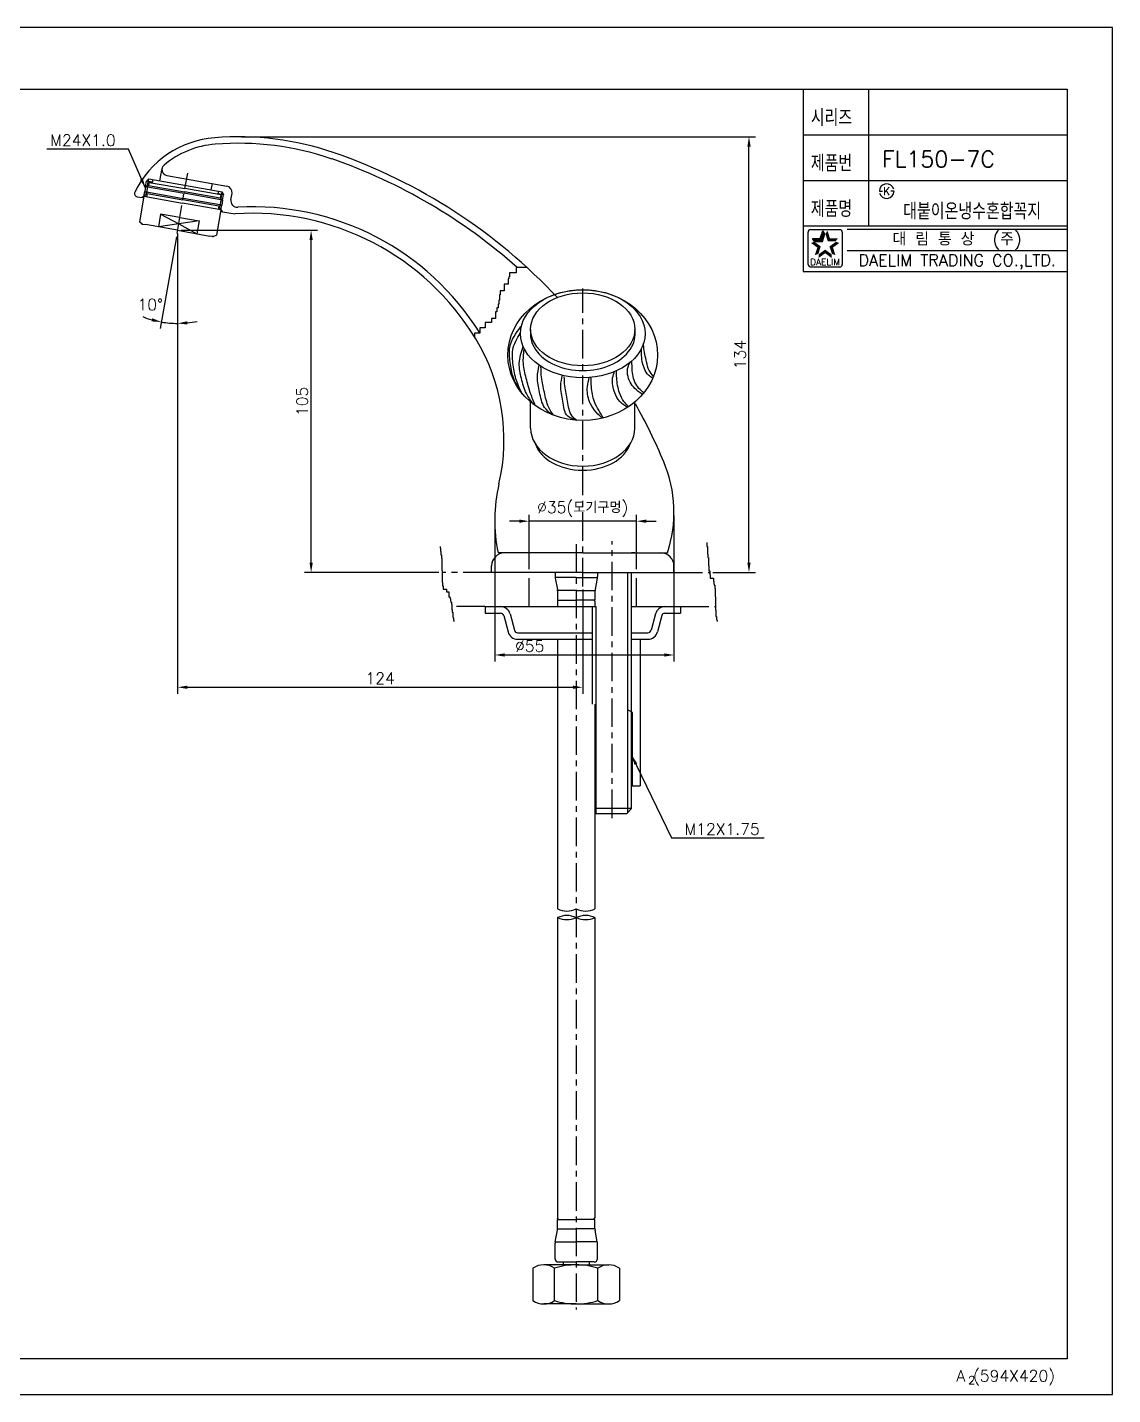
# Model space of a CAD drawing. Extents: x -3878 to -3284, y -1718 to -1298.
# Drawn here: x -3617.1 to -3283.8, y -1717.8 to -1297.8 of the extents above; entities that cross this region are included whole.
import ezdxf
from ezdxf.enums import TextEntityAlignment as Align

# ---------------------------------------------------------------- set-up
doc = ezdxf.new("R2010")
doc.units = 0
doc.header["$LTSCALE"] = 7
doc.linetypes.add('CENTER', pattern=[2, 1.25, -0.25, 0.25, -0.25])
doc.layers.get('0').update_dxf_attribs({"color": 2, "linetype": 'CONTINUOUS'})
for name, color, linetype in [('CL', 1, 'CENTER'), ('D', 2, 'CONTINUOUS'), ('DIM', 2, 'CONTINUOUS'), ('DWG', 7, 'CONTINUOUS'), ('TXT', 4, 'CONTINUOUS')]:
    doc.layers.add(name, color=color, linetype=linetype)
doc.styles.add('GHS', font='ROMANS.shx', dxfattribs={"bigfont": 'GHS.shx'})
doc.styles.add('ROMANS', font='romans', dxfattribs={"bigfont": 'GHS.shx'})
doc.dimstyles.get("Standard").update_dxf_attribs({"dimtxt": 0.18, "dimasz": 0.18, "dimexe": 0.18, "dimexo": 0.0625, "dimgap": 0.09, "dimtad": 0, "dimtih": 1, "dimtoh": 1, "dimdec": 4, "dimzin": 0, "dimdsep": 46, "dimtxsty": 'Standard', "dimcen": 0.09, "dimadec": 0, "dimazin": 0, "dimtfac": 1, "dimtdec": 4, "dimtofl": 0, "dimtmove": 0, "dimatfit": 3, "dimfxl": 0, "dimtolj": 1, "dimtzin": 0, "dimarcsym": 0})

# ---------------------------------------------------------------- blocks, each defined once
blk = doc.blocks.new('BORDER')
for p, q in [((1, 1), (0, 1)), ((1, 0), (1, 1)), ((0, 0), (1, 0))]:
    blk.add_line(p, q)

msp = doc.modelspace()

# ---------------------------------------------------------------- linework, layer by layer
at = {"color": 7}
for p, q in [((-3378.84, -1316.77), (-3378.84, -1372.77)), ((-3358.84, -1316.77), (-3358.84, -1358.77)), ((-3378.84, -1330.77), (-3297.84, -1330.77)), ((-3378.84, -1344.77), (-3297.84, -1344.77)), ((-3378.84, -1358.77), (-3297.84, -1358.77)), ((-3378.84, -1372.77), (-3297.84, -1372.77))]:
    msp.add_line(p, q, dxfattribs=at)
at = {"color": 2, "linetype": 'Continuous'}
for p, q in [((-3377.36, -1370.64), (-3377.36, -1360.64)), ((-3376.61, -1359.89), (-3367.61, -1359.89)), ((-3366.86, -1360.64), (-3366.86, -1370.64)), ((-3365.34, -1359.77), (-3297.84, -1359.77)), ((-3365.34, -1366.27), (-3297.84, -1366.27)), ((-3367.61, -1371.39), (-3376.36, -1371.39))]:
    msp.add_line(p, q, dxfattribs=at)
at = {"color": 2}
for p, q in [((-3373.6, -1362.59), (-3372.85, -1360.28)), ((-3372.19, -1361.2), (-3372.85, -1360.28)), ((-3375.36, -1363.51), (-3376.02, -1362.59)), ((-3376.02, -1362.59), (-3373.6, -1362.59)), ((-3375.36, -1363.51), (-3372.93, -1363.51)), ((-3372.93, -1363.51), (-3372.19, -1361.2))]:
    msp.add_line(p, q, dxfattribs=at)
at = {"color": 7, "linetype": 'Continuous'}
for p, q in [((-3455.17, -1688.9), (-3455.17, -1678.9)), ((-3441.89, -1688.9), (-3441.89, -1678.9))]:
    msp.add_line(p, q, dxfattribs=at)
at = {"color": 2, "linetype": 'Continuous'}
for centre, radius, start, end in [((-3376.61, -1360.64), 0.75, 90, 180), ((-3367.61, -1360.64), 0.75, 0, 90), ((-3376.49, -1370.51), 0.884, 188.1301, 278.1301), ((-3367.61, -1370.64), 0.75, 270, 0), ((-3451.4, -1562.42), 6.79, 244.9506, 295.0494), ((-3451.4, -1577.38), 6.79, 64.9506, 115.0494), ((-3445.65, -1562.42), 6.79, 244.9506, 295.0494), ((-3445.65, -1577.38), 6.79, 64.9506, 115.0494), ((-3451.4, -1565.08), 6.79, 244.9506, 295.0494), ((-3445.65, -1565.08), 6.79, 244.9506, 295.0494)]:
    msp.add_arc(centre, radius, start, end, dxfattribs=at)
at = {"color": 7, "linetype": 'Continuous'}
for centre, radius, start, end in [((-3458.49, -1683.91), 6.01, 56.4726, 123.5274), ((-3448.53, -1700.44), 22.54, 90, 107.1302), ((-3448.53, -1700.44), 22.54, 72.8698, 90), ((-3438.57, -1683.91), 6.01, 56.4726, 123.5274), ((-3458.49, -1683.89), 6.01, 236.4726, 303.5274), ((-3448.53, -1667.35), 22.54, 252.8698, 270), ((-3448.53, -1667.35), 22.54, 270, 287.1302), ((-3438.57, -1683.89), 6.01, 236.4726, 303.5274)]:
    msp.add_arc(centre, radius, start, end, dxfattribs=at)
at = {"color": 2}
for points in [[(-3373.6, -1362.59), (-3372.93, -1363.51), (-3372.85, -1360.28), (-3372.19, -1361.2)], [(-3371.37, -1360.28), (-3372.04, -1361.2), (-3370.62, -1362.59), (-3371.29, -1363.51)], [(-3374.52, -1365.42), (-3373.44, -1365.07), (-3376.48, -1364), (-3375.41, -1363.65)], [(-3376.02, -1362.59), (-3375.36, -1363.51), (-3373.6, -1362.59), (-3372.93, -1363.51)], [(-3370.62, -1362.59), (-3371.29, -1363.51), (-3368.2, -1362.59), (-3368.86, -1363.51)], [(-3367.74, -1364), (-3368.82, -1363.65), (-3369.7, -1365.42), (-3370.78, -1365.07)], [(-3375.27, -1367.73), (-3374.19, -1367.38), (-3374.52, -1365.42), (-3373.44, -1365.07)], [(-3372.11, -1367.17), (-3372.11, -1366.04), (-3374.07, -1368.6), (-3374.07, -1367.47)], [(-3370.15, -1368.6), (-3370.15, -1367.47), (-3372.11, -1367.17), (-3372.11, -1366.04)], [(-3369.7, -1365.42), (-3370.78, -1365.07), (-3368.95, -1367.73), (-3370.03, -1367.38)]]:
    msp.add_solid(points, dxfattribs=at)
at = {"layer": 'CL'}
for p, q in [((-3571.1, -1361.11), (-3567.82, -1342.53)), ((-3446.53, -1469.48), (-3446.53, -1377.99)), ((-3437.53, -1540.66), (-3437.53, -1455.58)), ((-3474.53, -1465.22), (-3489.69, -1465.22)), ((-3463.03, -1475.72), (-3463.03, -1465.22)), ((-3430.03, -1475.72), (-3430.03, -1465.22)), ((-3418.53, -1465.22), (-3407.56, -1465.22)), ((-3476.53, -1475.72), (-3486.73, -1475.72)), ((-3416.53, -1475.72), (-3405.76, -1475.72))]:
    msp.add_line(p, q, dxfattribs=at)
at = {"layer": 'D'}
for p, q in [((-3551.27, -1331.38), (-3393.49, -1331.38)), ((-3395.49, -1462.22), (-3395.49, -1334.38)), ((-3580.74, -1346.67), (-3580.45, -1345.02)), ((-3580.14, -1346.46), (-3580.52, -1348.63)), ((-3579.76, -1344.32), (-3580.45, -1345.02)), ((-3581.27, -1349.69), (-3581.01, -1348.23)), ((-3557.59, -1350.43), (-3557.97, -1352.61)), ((-3557.63, -1353.86), (-3557.38, -1352.39)), ((-3557.21, -1348.3), (-3556.81, -1349.18)), ((-3557.1, -1350.84), (-3556.81, -1349.18)), ((-3576.14, -1355.14), (-3570.58, -1358.15)), ((-3570.58, -1358.15), (-3576.83, -1359.08)), ((-3564.32, -1357.22), (-3570.58, -1358.15)), ((-3570.58, -1358.15), (-3565.01, -1361.16)), ((-3569.92, -1360.12), (-3527.93, -1360.12)), ((-3571.27, -1362.09), (-3576.24, -1390.26)), ((-3570.92, -1361.12), (-3570.92, -1502.49)), ((-3529.93, -1462.22), (-3529.93, -1363.12)), ((-3463.03, -1464.22), (-3463.03, -1447.47)), ((-3430.03, -1464.22), (-3430.03, -1447.47)), ((-3418.53, -1447.73), (-3418.53, -1492.57)), ((-3473.53, -1450.27), (-3473.53, -1492.57)), ((-3466.03, -1449.47), (-3469.03, -1449.47)), ((-3430.03, -1449.47), (-3463.03, -1449.47)), ((-3427.03, -1449.47), (-3424.03, -1449.47)), ((-3490.69, -1465.22), (-3531.93, -1465.22)), ((-3432.64, -1475.72), (-3432.64, -1465.22)), ((-3406.56, -1465.22), (-3393.49, -1465.22)), ((-3446.53, -1470.48), (-3446.53, -1502.49)), ((-3442.42, -1539.22), (-3442.42, -1475.72)), ((-3432.64, -1538.83), (-3432.64, -1475.72)), ((-3470.53, -1490.57), (-3421.53, -1490.57)), ((-3567.92, -1500.49), (-3449.53, -1500.49))]:
    msp.add_line(p, q, dxfattribs=at)
at = {"layer": 'D', "color": 7}
msp.add_line((-3579.76, -1344.32), (-3557.21, -1348.3), dxfattribs=at)
at = {"layer": 'D'}
for points in [[(-3463.67, -1371.56), (-3466.96, -1371.56), (-3466.96, -1373.19), (-3469, -1373.19), (-3469, -1374.41), (-3469.2, -1374.41), (-3469.2, -1375.02), (-3469.41, -1375.02), (-3469.41, -1376.65), (-3470.63, -1376.65), (-3470.63, -1378.69), (-3471.85, -1378.69), (-3471.85, -1379.91), (-3472.06, -1379.91), (-3472.06, -1381.54), (-3472.26, -1381.54), (-3472.26, -1382.76), (-3472.46, -1382.76), (-3472.46, -1383.98), (-3472.87, -1383.98), (-3472.87, -1385.2), (-3473.28, -1385.2), (-3473.28, -1387.24), (-3474.5, -1387.24), (-3474.5, -1388.46), (-3476.54, -1388.46), (-3476.54, -1390.09), (-3478.17, -1390.09), (-3478.17, -1391.72), (-3479.8, -1391.72), (-3479.8, -1392.8)], [(-3490.33, -1457.25), (-3490.33, -1457.77), (-3490.2, -1457.77), (-3490.2, -1458.8), (-3490.07, -1458.8), (-3490.07, -1459.82), (-3489.94, -1459.82), (-3489.94, -1460.85), (-3489.81, -1460.85), (-3489.81, -1464.7), (-3489.69, -1464.7), (-3489.69, -1468.3), (-3489.56, -1468.3), (-3489.56, -1469.33), (-3489.43, -1469.33), (-3489.43, -1470.35), (-3488.4, -1470.35), (-3488.4, -1471.13), (-3487.63, -1471.13), (-3487.63, -1472.67), (-3487.37, -1472.67), (-3487.37, -1473.05), (-3487.24, -1473.05), (-3487.24, -1473.31), (-3487.12, -1473.31), (-3487.12, -1474.08), (-3486.99, -1474.08), (-3486.99, -1474.34), (-3486.86, -1474.34), (-3486.86, -1475.11), (-3486.73, -1475.11), (-3486.73, -1476.65), (-3486.6, -1476.65), (-3486.6, -1477.42), (-3486.47, -1477.42), (-3486.47, -1478.96), (-3486.34, -1478.96), (-3486.34, -1479.22), (-3486.22, -1479.22), (-3486.22, -1479.99), (-3486.09, -1479.99), (-3486.09, -1480.24)], [(-3408.46, -1455.97), (-3408.46, -1457.25), (-3408.21, -1457.25), (-3408.21, -1459.57), (-3408.08, -1459.57), (-3408.08, -1460.59), (-3407.95, -1460.59), (-3407.95, -1463.16), (-3407.82, -1463.16), (-3407.82, -1464.7), (-3407.56, -1464.7), (-3407.56, -1465.99), (-3407.44, -1465.99), (-3407.44, -1467.02), (-3406.41, -1467.02), (-3406.41, -1468.04), (-3406.28, -1468.04), (-3406.28, -1468.81), (-3406.15, -1468.81), (-3406.15, -1469.07), (-3406.02, -1469.07), (-3406.02, -1470.1), (-3405.89, -1470.1), (-3405.89, -1472.67), (-3405.76, -1472.67), (-3405.76, -1476.78), (-3405.64, -1476.78), (-3405.64, -1478.7), (-3405.51, -1478.7), (-3405.51, -1479.73), (-3405.38, -1479.73), (-3405.38, -1479.99), (-3405.25, -1479.99), (-3405.25, -1480.24)]]:
    msp.add_lwpolyline(points, dxfattribs=at)
for start, end in [(247.9747, 253.9873), (260, 270), (276.0127, 282.0253)]:
    msp.add_arc((-3570.92, -1360.12), 28.6, start, end, dxfattribs=at)
for p in [(-3579.7, -1345.37), (-3581.76, -1358.21), (-3560.09, -1362.03)]:
    msp.add_point(p, dxfattribs=at)
for points in [[(-3395.99, -1334.38), (-3394.99, -1334.38), (-3395.49, -1331.38)], [(-3530.43, -1363.12), (-3529.43, -1363.12), (-3529.93, -1360.12)], [(-3578.7, -1387.12), (-3578.93, -1388.1), (-3575.89, -1388.29)], [(-3567.9, -1389.06), (-3567.95, -1388.06), (-3570.92, -1388.72)], [(-3466.03, -1448.97), (-3466.03, -1449.97), (-3463.03, -1449.47)], [(-3427.03, -1448.97), (-3427.03, -1449.97), (-3430.03, -1449.47)], [(-3530.43, -1462.22), (-3529.43, -1462.22), (-3529.93, -1465.22)], [(-3395.99, -1462.22), (-3394.99, -1462.22), (-3395.49, -1465.22)], [(-3470.53, -1490.07), (-3470.53, -1491.07), (-3473.53, -1490.57)], [(-3421.53, -1490.07), (-3421.53, -1491.07), (-3418.53, -1490.57)], [(-3567.92, -1499.99), (-3567.92, -1500.99), (-3570.92, -1500.49)], [(-3449.53, -1499.99), (-3449.53, -1500.99), (-3446.53, -1500.49)]]:
    msp.add_solid(points, dxfattribs=at)
at = {"layer": 'DIM'}
for p, q in [((-3355.46, -1348.09), (-3354.96, -1348.09)), ((-3354.96, -1348.09), (-3354.46, -1348.09)), ((-3351.46, -1348.09), (-3351.96, -1348.09)), ((-3350.96, -1348.09), (-3351.46, -1348.09))]:
    msp.add_line(p, q, dxfattribs=at)
for start, end in [(15, 180), (195, 0)]:
    msp.add_arc((-3353.21, -1348.09), 2.25, start, end, dxfattribs=at)
at = {"layer": 'DWG'}
for p, q in [((-3576.37, -1344.92), (-3575.71, -1341.18)), ((-3574.25, -1343.26), (-3555.83, -1346.51)), ((-3580.74, -1346.67), (-3581.01, -1348.23)), ((-3579.87, -1346.36), (-3580.74, -1346.67)), ((-3580.74, -1346.67), (-3568.92, -1348.76)), ((-3578.67, -1345.33), (-3580.45, -1345.02)), ((-3580.14, -1346.46), (-3579.76, -1344.32)), ((-3579.7, -1345.37), (-3579.87, -1346.36)), ((-3579.87, -1346.36), (-3568.84, -1348.3)), ((-3579.7, -1345.37), (-3579.01, -1345.5)), ((-3579.01, -1345.5), (-3568.67, -1347.32)), ((-3578.53, -1344.54), (-3578.71, -1345.55)), ((-3557.64, -1349.26), (-3568.67, -1347.32)), ((-3560.61, -1347.7), (-3560.26, -1345.73)), ((-3558.44, -1348.08), (-3558.62, -1349.09)), ((-3583.32, -1349.79), (-3581.79, -1350.06)), ((-3581.26, -1349.67), (-3582.64, -1357.47)), ((-3580.63, -1349.25), (-3581.79, -1350.06)), ((-3581.35, -1350.13), (-3581.79, -1350.06)), ((-3581.26, -1349.67), (-3569.45, -1351.75)), ((-3581.01, -1348.23), (-3569.19, -1350.31)), ((-3580.3, -1348.82), (-3581.01, -1348.23)), ((-3580.63, -1349.25), (-3580.52, -1348.63)), ((-3580.3, -1348.82), (-3580.48, -1349.81)), ((-3580.3, -1348.82), (-3569.27, -1350.77)), ((-3557.63, -1353.83), (-3569.45, -1351.75)), ((-3558.24, -1352.71), (-3569.27, -1350.77)), ((-3557.38, -1352.39), (-3569.19, -1350.31)), ((-3557.1, -1350.84), (-3568.92, -1348.76)), ((-3557.81, -1350.25), (-3568.84, -1348.3)), ((-3556.81, -1349.18), (-3558.58, -1348.87)), ((-3558.24, -1352.71), (-3557.38, -1352.39)), ((-3557.64, -1349.26), (-3557.81, -1350.25)), ((-3557.81, -1350.25), (-3557.1, -1350.84)), ((-3557.59, -1350.43), (-3557.21, -1348.3)), ((-3557.1, -1350.84), (-3557.38, -1352.39)), ((-3554.54, -1350.68), (-3554.21, -1348.83)), ((-3570.23, -1356.18), (-3576.14, -1355.14)), ((-3570.23, -1356.18), (-3564.32, -1357.22)), ((-3557.63, -1353.83), (-3559.01, -1361.64)), ((-3558.24, -1352.71), (-3558.42, -1353.69)), ((-3558.08, -1353.22), (-3557.97, -1352.61)), ((-3558.08, -1353.22), (-3557.27, -1354.38)), ((-3557.27, -1354.38), (-3557.71, -1354.3)), ((-3557.71, -1354.3), (-3553.28, -1355.08)), ((-3581.76, -1358.21), (-3582.64, -1357.47)), ((-3581.76, -1358.21), (-3580.82, -1358.38)), ((-3570.92, -1360.12), (-3580.82, -1358.38)), ((-3570.92, -1360.12), (-3561.03, -1361.87)), ((-3560.09, -1362.03), (-3561.03, -1361.87)), ((-3560.09, -1362.03), (-3559.01, -1361.64)), ((-3462.53, -1420.9), (-3462.53, -1412.85)), ((-3462.53, -1420.9), (-3462.53, -1413.56)), ((-3430.53, -1420.9), (-3430.53, -1412.85)), ((-3430.53, -1420.9), (-3430.53, -1413.56)), ((-3446.53, -1459.22), (-3472.53, -1459.22)), ((-3446.53, -1459.22), (-3420.53, -1459.22)), ((-3430.53, -1459.22), (-3431.53, -1459.22)), ((-3474.53, -1465.22), (-3474.53, -1463.22)), ((-3446.53, -1465.22), (-3474.53, -1465.22)), ((-3446.53, -1465.22), (-3418.53, -1465.22)), ((-3431.53, -1475.72), (-3431.53, -1465.22)), ((-3418.53, -1465.22), (-3418.53, -1463.22)), ((-3453.93, -1473.72), (-3454.28, -1474.08)), ((-3443.13, -1473.72), (-3442.78, -1474.08)), ((-3476.53, -1475.72), (-3442.42, -1475.72)), ((-3476.53, -1475.72), (-3476.53, -1477.72)), ((-3476.53, -1477.72), (-3471.76, -1477.72)), ((-3468.86, -1477.94), (-3467.51, -1482.98)), ((-3443.53, -1505.72), (-3443.53, -1475.72)), ((-3431.53, -1537.72), (-3431.53, -1475.72)), ((-3431.53, -1475.72), (-3416.53, -1475.72)), ((-3424.2, -1477.94), (-3425.55, -1482.98)), ((-3421.3, -1477.72), (-3416.53, -1477.72)), ((-3416.53, -1475.72), (-3416.53, -1477.72)), ((-3470.8, -1478.46), (-3469.45, -1483.5)), ((-3422.26, -1478.46), (-3423.61, -1483.5)), ((-3466.55, -1483.72), (-3443.53, -1483.72)), ((-3466.55, -1485.72), (-3443.53, -1485.72)), ((-3431.53, -1483.72), (-3426.51, -1483.72)), ((-3431.53, -1485.72), (-3426.51, -1485.72)), ((-3428.87, -1485.72), (-3428.87, -1530.72)), ((-3431.28, -1508.22), (-3432.64, -1507.43)), ((-3431.28, -1530.72), (-3431.28, -1508.22)), ((-3431.53, -1530.72), (-3428.87, -1530.72)), ((-3431.53, -1537.72), (-3442.78, -1537.72)), ((-3442.78, -1539.22), (-3433.03, -1539.22)), ((-3433.03, -1539.22), (-3431.53, -1537.72)), ((-3454.28, -1666.79), (-3448.53, -1666.79)), ((-3442.78, -1666.79), (-3448.53, -1666.79)), ((-3454.99, -1670.79), (-3448.53, -1670.79)), ((-3442.07, -1670.79), (-3448.53, -1670.79))]:
    msp.add_line(p, q, dxfattribs=at)
at = {"layer": 'DWG', "linetype": 'Continuous'}
for p, q in [((-3576.14, -1355.14), (-3576.83, -1359.08)), ((-3564.32, -1357.22), (-3565.01, -1361.16))]:
    msp.add_line(p, q, dxfattribs=at)
at = {"layer": 'DWG', "color": 2, "linetype": 'CENTER'}
msp.add_line((-3448.53, -1456.51), (-3448.53, -1691.59), dxfattribs=at)
at = {"layer": 'DWG', "color": 7, "linetype": 'CENTER'}
for p, q in [((-3455.03, -1465.22), (-3455.03, -1466.49)), ((-3442.03, -1465.22), (-3442.03, -1466.49)), ((-3454.28, -1470.95), (-3454.28, -1473.72)), ((-3442.78, -1470.95), (-3442.78, -1473.72)), ((-3454.28, -1666.79), (-3454.28, -1664.02)), ((-3442.78, -1666.79), (-3442.78, -1664.02)), ((-3455.03, -1676.02), (-3455.03, -1671.26)), ((-3442.03, -1676.02), (-3442.03, -1671.26))]:
    msp.add_line(p, q, dxfattribs=at)
at = {"layer": 'DWG', "color": 7, "linetype": 'Continuous'}
for p, q in [((-3448.53, -1466.72), (-3455.02, -1466.72)), ((-3454.99, -1466.95), (-3454.32, -1470.49)), ((-3448.53, -1466.72), (-3442.04, -1466.72)), ((-3442.07, -1466.95), (-3442.74, -1470.49)), ((-3448.53, -1470.72), (-3454.29, -1470.72)), ((-3454.28, -1473.72), (-3448.53, -1473.72)), ((-3454.28, -1474.08), (-3454.28, -1475.72)), ((-3448.53, -1470.72), (-3442.77, -1470.72)), ((-3442.78, -1473.72), (-3448.53, -1473.72)), ((-3442.78, -1474.08), (-3442.78, -1475.72)), ((-3454.28, -1485.72), (-3454.28, -1568.58)), ((-3442.78, -1505.72), (-3442.78, -1568.58)), ((-3454.28, -1571.23), (-3454.28, -1663.43)), ((-3442.78, -1571.23), (-3442.78, -1663.43)), ((-3454.99, -1670.79), (-3454.32, -1667.25)), ((-3453.93, -1664.02), (-3454.28, -1663.43)), ((-3454.28, -1664.02), (-3448.53, -1664.02)), ((-3442.78, -1664.02), (-3448.53, -1664.02)), ((-3443.13, -1664.02), (-3442.78, -1663.43)), ((-3442.07, -1670.79), (-3442.74, -1667.25)), ((-3461.81, -1678.9), (-3461.81, -1688.9)), ((-3448.53, -1677.9), (-3458.49, -1677.9)), ((-3453.93, -1677.02), (-3448.53, -1677.02)), ((-3452.53, -1677.02), (-3452.53, -1677.9)), ((-3452.53, -1677.02), (-3452.53, -1677.9)), ((-3443.13, -1677.02), (-3448.53, -1677.02)), ((-3448.53, -1677.9), (-3438.57, -1677.9)), ((-3444.53, -1677.02), (-3444.53, -1677.9)), ((-3444.53, -1677.02), (-3444.53, -1677.9)), ((-3435.25, -1678.9), (-3435.25, -1688.9)), ((-3448.53, -1689.9), (-3458.49, -1689.9)), ((-3448.53, -1689.9), (-3438.57, -1689.9))]:
    msp.add_line(p, q, dxfattribs=at)
at = {"layer": 'DWG'}
for centre, radius, start, end in [((-3552.27, -1421.38), 90, 70.9157, 94.6251), ((-3557.11, -1361.57), 30, 94.6251, 153.875), ((-3557.11, -1361.57), 28, 94.6251, 129.9615), ((-3552.27, -1421.38), 88, 70.9157, 94.6251), ((-3578.42, -1496.98), 168, 48.2939, 70.9157), ((-3578.42, -1496.98), 170, 43.0625, 70.9157), ((-3573.93, -1341.49), 1.8, 129.9615, 260), ((-3556.18, -1348.48), 2, 350, 80), ((-3583.14, -1348.8), 1, 153.875, 260), ((-3552.57, -1351.03), 2, 170, 273.2349), ((-3547.83, -1434.9), 80, 31.1797, 93.9096), ((-3547.83, -1434.9), 82, 31.846, 93.2349), ((-3530.71, -1424.54), 60, 347.0102, 31.1797), ((-3578.42, -1496.98), 170, 22.74, 29.4388), ((-3458.53, -1446.73), 40, 341.8051, 22.74), ((-3423.53, -1449.27), 50, 167.0102, 191.4783), ((-3470.53, -1463.22), 4, 90, 180), ((-3422.53, -1463.22), 4, 0, 90), ((-3471.76, -1478.72), 3, 15, 90), ((-3471.76, -1478.72), 1, 15, 90), ((-3421.3, -1478.72), 3, 90, 165), ((-3421.3, -1478.72), 1, 90, 165), ((-3466.55, -1482.72), 3, 195, 270), ((-3466.55, -1482.72), 1, 195, 270), ((-3426.51, -1482.72), 1, 270, 345), ((-3426.51, -1482.72), 3, 270, 345)]:
    msp.add_arc(centre, radius, start, end, dxfattribs=at)
at = {"layer": 'DWG', "color": 7, "linetype": 'Continuous'}
for centre, radius, start, end in [((-3452.53, -1466.49), 2.5, 180, 190.6197), ((-3444.53, -1466.49), 2.5, 349.3803, 0), ((-3456.78, -1470.95), 2.5, 0, 10.6197), ((-3440.28, -1470.95), 2.5, 169.3803, 180), ((-3456.78, -1666.79), 2.5, 349.3803, 0), ((-3440.28, -1666.79), 2.5, 180, 190.6197), ((-3452.53, -1671.26), 2.5, 169.3803, 180), ((-3444.53, -1671.26), 2.5, 0, 10.6197), ((-3454.03, -1676.02), 1, 180, 270), ((-3443.03, -1676.02), 1, 270, 0)]:
    msp.add_arc(centre, radius, start, end, dxfattribs=at)
at = {"layer": 'DWG'}
for centre, major_axis, ratio in [((-3446.53, -1398.43), (-23, 0), 0.872644), ((-3446.53, -1391.89), (-19.13, 0), 0.707107), ((-3446.53, -1390.53), (-16, 0), 0.700635)]:
    msp.add_ellipse(centre, major_axis=major_axis, ratio=ratio, dxfattribs=at)
for centre, major_axis, ratio, start_param, end_param in [((-3446.53, -1391.83), (-16.1, 0), 0.706586, 6.169919, 9.538044), ((-3446.53, -1420.9), (16, 0), 0.728014, 3.141593, 6.283185), ((-3446.53, -1423.22), (15, 0), 0.707107, 3.376771, 6.048007)]:
    msp.add_ellipse(centre, major_axis=major_axis, ratio=ratio, start_param=start_param, end_param=end_param, dxfattribs=at)
for points in [[(-3466.05, -1408.97), (-3467.81, -1405.42), (-3468.8, -1400.65), (-3468.93, -1395.99), (-3465.51, -1389.7)], [(-3465.06, -1410.41), (-3466.89, -1406.27), (-3467.88, -1401.51), (-3468.01, -1396.84), (-3465.7, -1391.66)], [(-3461.69, -1413.56), (-3463.84, -1410.23), (-3465.36, -1405.61), (-3466.01, -1400.98), (-3464.87, -1395.85)], [(-3461.1, -1413.97), (-3462.54, -1410.23), (-3463.89, -1405.61), (-3464.77, -1400.98), (-3464.53, -1396.76)], [(-3425.11, -1405.57), (-3426.37, -1404.59), (-3427.6, -1402.64), (-3428.48, -1398.02), (-3428.45, -1396.51)], [(-3424.79, -1404.98), (-3426.17, -1403.14), (-3426.94, -1400.52), (-3427.82, -1395.9), (-3427.86, -1394.74)], [(-3456.11, -1416.7), (-3458.27, -1414.5), (-3459.79, -1409.87), (-3460.44, -1405.25), (-3459.89, -1401.55)], [(-3455.51, -1416.92), (-3456.97, -1414.5), (-3458.32, -1409.87), (-3459.2, -1405.25), (-3459.35, -1402.01)], [(-3428.29, -1410.42), (-3430.57, -1408.68), (-3431.98, -1406.72), (-3432.63, -1402.1), (-3431.98, -1400.63)], [(-3427.78, -1410.01), (-3429.28, -1408.68), (-3430.51, -1406.72), (-3431.39, -1402.1), (-3431.44, -1400.24)], [(-3448.96, -1418.34), (-3451.12, -1417.18), (-3452.64, -1412.56), (-3453.29, -1407.93), (-3452.74, -1404.63)], [(-3448.36, -1418.56), (-3449.82, -1417.18), (-3451.17, -1412.56), (-3452.05, -1407.93), (-3452.2, -1405.09)], [(-3440.77, -1417.62), (-3442.92, -1415.41), (-3444.44, -1412.76), (-3445.09, -1408.13), (-3444.54, -1405.35)], [(-3440.16, -1417.84), (-3441.62, -1415.41), (-3442.97, -1412.76), (-3443.85, -1408.13), (-3444, -1405.15)], [(-3432.9, -1414.47), (-3435.18, -1412.73), (-3436.7, -1410.07), (-3437.35, -1405.44), (-3436.74, -1403.39)], [(-3432.42, -1414.3), (-3433.88, -1412.73), (-3435.23, -1410.07), (-3436.11, -1405.44), (-3436.2, -1403.19)]]:
    msp.add_spline(points, degree=3, dxfattribs=at)
at = {"layer": 'TXT'}
for p, q in [((-3851.84, -1316.77), (-3297.84, -1316.77)), ((-3297.84, -1316.77), (-3297.84, -1706.77)), ((-3297.84, -1706.77), (-3851.84, -1706.77))]:
    msp.add_line(p, q, dxfattribs=at)

# ---------------------------------------------------------------- block references
at = {"xscale": 594, "yscale": 420, "zscale": 594}
msp.add_blockref('BORDER', (-3877.84, -1717.77), dxfattribs=at)

# ---------------------------------------------------------------- texts
at = {"color": 7, "style": 'GHS'}
msp.add_text('FL150-7C', height=5, dxfattribs=at).set_placement((-3337.29, -1338.25), align=Align.MIDDLE)
at = {"color": 7, "style": 'GHS', "width": 0.8}
msp.add_text('대붙이온냉수혼합꼭지', height=5, dxfattribs=at).set_placement((-3326.97, -1354.04), align=Align.MIDDLE)
at = {"color": 7, "linetype": 'Continuous'}
for s, height, style, p in [('대 림 통 상  (주)', 4, 'GHS', (-3331.58, -1363.08)), ('DAELIM TRADING CO.,LTD.', 3.6, 'ROMANS', (-3331.58, -1369.85))]:
    msp.add_text(s, height=height, dxfattribs=dict(at, style=style)).set_placement(p, align=Align.MIDDLE)
at = {"color": 2, "linetype": 'Continuous', "style": 'ROMANS'}
msp.add_text('DAELIM', height=2, dxfattribs=at).set_placement((-3372.11, -1370.84), align=Align.CENTER)
at = {"color": 7, "style": 'GHS'}
for s, height, p in [('A (594X420)', 3.5, (-3331.82, -1713.75)), ('2', 2.5, (-3328.17, -1714.58))]:
    msp.add_text(s, height=height, dxfattribs=at).set_placement(p)
at = {"layer": 'D', "style": 'GHS'}
msp.add_text('10%%D', height=3.5, dxfattribs=at).set_placement((-3579.34, -1382.92), align=Align.MIDDLE)
at = {"layer": 'D', "char_height": 3.5}
for s, insert, attachment_point, style in [('\\A1;M24X1.0', (-3589.95, -1332.44), 6, 'ROMANS'), ('∅35(도기구멍)', (-3446.53, -1445.8), 5, 'GHS'), ('\\A1;∅55', (-3462.83, -1487.82), 5, 'ROMANS'), ('\\A1;124', (-3508.73, -1497.74), 5, 'GHS'), ('M12X1.75', (-3415.28, -1544.03), 4, 'GHS')]:
    msp.add_mtext(s, dxfattribs=dict(at, insert=insert, attachment_point=attachment_point, style=style))
at = {"layer": 'D', "char_height": 3.5, "attachment_point": 5, "rotation": 90, "style": 'GHS'}
for s, insert in [('\\A1;134', (-3398.24, -1398.3)), ('\\A1;105', (-3532.68, -1412.67))]:
    msp.add_mtext(s, dxfattribs=dict(at, insert=insert))
at = {"layer": 'DIM', "style": 'GHS', "width": 0.8}
for s, p in [('시리즈', (-3376.5, -1328.04)), ('제품번', (-3376.5, -1342.04)), ('제품명', (-3376.5, -1356.04))]:
    msp.add_text(s, height=5, dxfattribs=at).set_placement(p)
at = {"layer": 'DIM', "style": 'GHS'}
msp.add_text('K', height=2.39, dxfattribs=at).set_placement((-3353.21, -1348.09), align=Align.MIDDLE)

# ---------------------------------------------------------------- leaders
at = {"layer": 'D', "annotation_type": 0, "has_hookline": 1}
for points, override, hookline_direction, text_width in [([(-3580.82, -1347.14), (-3585.95, -1335.19), (-3588.95, -1335.19)], {"dimtxt": 3.5, "dimasz": 3, "dimexe": 2, "dimexo": 1, "dimgap": 1, "dimtad": 1, "dimtih": 0, "dimtoh": 0, "dimtxsty": 'ROMANS', "dimcen": 1, "dimtix": 1, "dimtofl": 1}, 1, 21.17), ([(-3431.53, -1521.36), (-3419.28, -1546.78), (-3416.28, -1546.78)], {"dimtxt": 3.5, "dimasz": 3, "dimexe": 2, "dimexo": 1, "dimgap": 1, "dimtad": 1, "dimtih": 0, "dimtoh": 0, "dimtxsty": 'GHS', "dimcen": -0.5, "dimtix": 1, "dimtofl": 1}, 0, 24.5)]:
    msp.add_leader(points, dimstyle='Standard', override=override, dxfattribs=dict(at, hookline_direction=hookline_direction, text_width=text_width))

doc.saveas('drawing.dxf')
